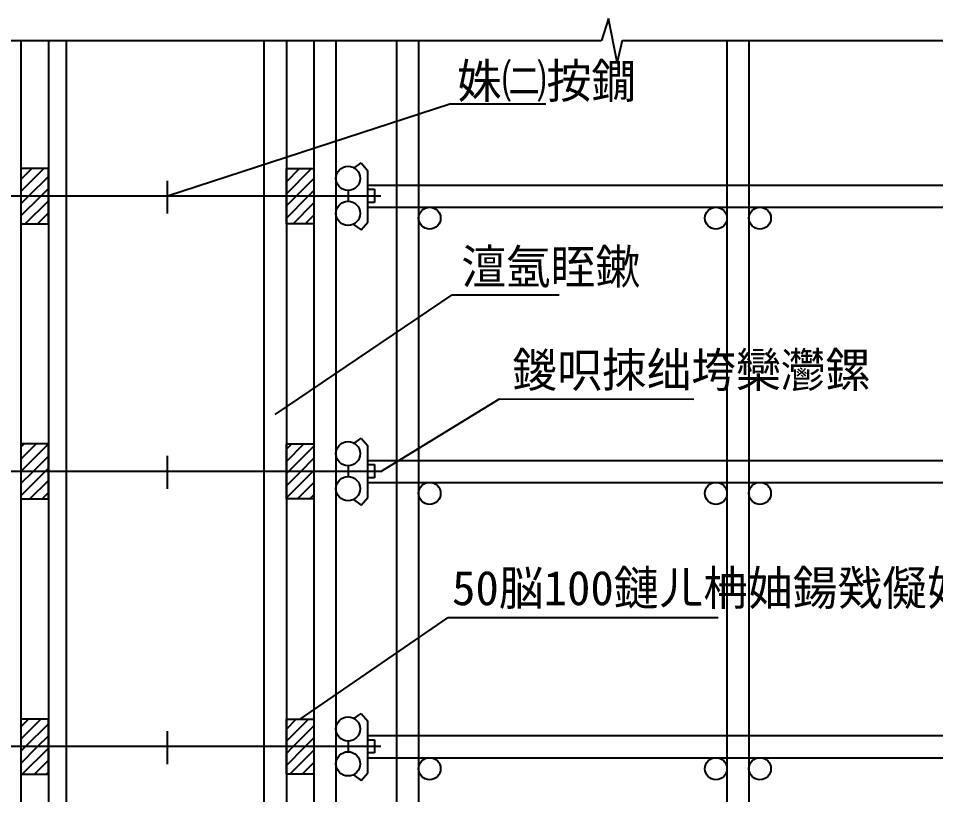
# Model space of a CAD drawing. Header units: metres. Extents: x 0 to 440, y 0 to 311.
# Drawn here: x 103.7 to 170.3, y 157.3 to 213.7 of the extents above; entities that cross this region are included whole.
import ezdxf

# ---------------------------------------------------------------- set-up
doc = ezdxf.new("R2010")
doc.units = ezdxf.units.M
doc.layers.add(' ', color=7, linetype='Continuous')

msp = doc.modelspace()

# ---------------------------------------------------------------- linework, layer by layer
at = {"layer": ' '}
for p, q in [((135.01, 207.5), (114.5, 200.81)), ((141.99, 207.5), (135.01, 207.5)), ((122.33, 184.94), (135.19, 193.65)), ((135.19, 193.65), (142.96, 193.65)), ((130.01, 180.81), (138.61, 186.09)), ((138.61, 186.09), (152.74, 186.07)), ((124.14, 162.81), (134.9, 170.19)), ((134.9, 170.19), (154.5, 170.19))]:
    msp.add_line(p, q, dxfattribs=at)
for p, q in [((146.54, 213.73), (146.04, 212.11)), ((147.16, 210.55), (146.54, 213.73)), ((68.25, 212.11), (146.04, 212.11)), ((103.85, 212.11), (103.85, 116.18)), ((105.85, 212.11), (105.85, 122.41)), ((107.15, 212.11), (107.15, 116.18)), ((121.5, 212.11), (121.5, 132.95)), ((123.14, 212.11), (123.14, 138.4)), ((125.14, 212.11), (125.14, 132.95)), ((126.74, 212.11), (126.74, 132.95)), ((131.14, 212.11), (131.14, 132.95)), ((132.74, 212.11), (132.74, 132.95)), ((147.54, 212.11), (147.16, 210.55)), ((147.54, 212.11), (218.74, 212.11)), ((155.14, 212.11), (155.14, 132.95)), ((156.74, 212.11), (156.74, 132.95)), ((103.85, 202.81), (103.85, 198.81)), ((105.85, 202.81), (103.85, 202.81)), ((103.85, 202.02), (104.64, 202.81)), ((103.85, 201.14), (105.52, 202.81)), ((105.85, 198.81), (105.85, 202.81)), ((123.14, 202.81), (125.14, 202.81)), ((123.14, 198.81), (123.14, 202.81)), ((123.14, 202.75), (123.2, 202.81)), ((123.14, 201.86), (124.08, 202.81)), ((123.14, 200.98), (124.97, 202.81)), ((125.14, 202.81), (125.14, 198.81)), ((128.02, 202.82), (128.57, 203.22)), ((128.57, 203.22), (129.05, 202.66)), ((129.05, 198.92), (129.05, 202.66)), ((104.4, 200.81), (105.85, 202.25)), ((114.5, 200), (114.5, 201.93)), ((123.85, 200.81), (125.14, 202.1)), ((105.29, 200.81), (105.85, 201.37)), ((114.5, 199.55), (114.5, 201.48)), ((129.05, 201.61), (214.74, 201.61)), ((129.05, 201.31), (129.53, 201.31)), ((129.53, 201.31), (129.53, 200.35)), ((130.01, 200.81), (98.98, 200.81)), ((103.85, 200.25), (104.4, 200.81)), ((103.85, 199.37), (105.29, 200.81)), ((123.14, 200.1), (123.85, 200.81)), ((123.14, 199.21), (124.73, 200.81)), ((124.73, 200.81), (125.14, 201.21)), ((127.62, 201.23), (127.62, 200.43)), ((104.17, 198.81), (105.85, 200.48)), ((123.62, 198.81), (125.14, 200.33)), ((129.53, 200.35), (129.05, 200.35)), ((129.05, 200.01), (214.74, 200.01)), ((105.06, 198.81), (105.85, 199.6)), ((124.5, 198.81), (125.14, 199.44)), ((103.85, 198.81), (105.85, 198.81)), ((125.14, 198.81), (123.14, 198.81)), ((128.02, 198.76), (128.57, 198.36)), ((128.57, 198.36), (129.05, 198.92)), ((103.85, 182.81), (103.85, 178.81)), ((105.85, 182.81), (103.85, 182.81)), ((103.85, 182.57), (104.08, 182.81)), ((103.85, 181.69), (104.97, 182.81)), ((103.85, 180.81), (105.85, 182.81)), ((105.85, 178.81), (105.85, 182.81)), ((123.14, 178.81), (123.14, 182.81)), ((123.14, 182.81), (125.14, 182.81)), ((123.14, 182.42), (123.53, 182.81)), ((123.14, 181.54), (124.41, 182.81)), ((123.3, 180.81), (125.14, 182.65)), ((125.14, 182.81), (125.14, 178.81)), ((128.02, 182.82), (128.57, 183.22)), ((128.57, 183.22), (129.05, 182.66)), ((129.05, 178.92), (129.05, 182.66)), ((114.5, 180), (114.5, 181.93)), ((104.73, 180.81), (105.85, 181.92)), ((114.5, 179.55), (114.5, 181.48)), ((124.18, 180.81), (125.14, 181.77)), ((129.05, 181.61), (214.74, 181.61)), ((129.05, 181.31), (129.53, 181.31)), ((129.53, 181.31), (129.53, 180.35)), ((130.01, 180.81), (98.98, 180.81)), ((103.85, 179.92), (104.73, 180.81)), ((103.85, 179.04), (105.62, 180.81)), ((105.62, 180.81), (105.85, 181.04)), ((123.14, 180.65), (123.3, 180.81)), ((123.14, 179.77), (124.18, 180.81)), ((123.14, 178.88), (125.06, 180.81)), ((125.06, 180.81), (125.14, 180.88)), ((127.62, 181.23), (127.62, 180.43)), ((104.5, 178.81), (105.85, 180.15)), ((123.95, 178.81), (125.14, 180)), ((129.53, 180.35), (129.05, 180.35)), ((129.05, 180.01), (214.74, 180.01)), ((105.39, 178.81), (105.85, 179.27)), ((103.85, 178.81), (105.85, 178.81)), ((125.14, 178.81), (123.14, 178.81)), ((124.83, 178.81), (125.14, 179.12)), ((128.02, 178.76), (128.57, 178.36)), ((128.57, 178.36), (129.05, 178.92)), ((103.85, 162.81), (103.85, 158.81)), ((105.85, 162.81), (103.85, 162.81)), ((103.85, 162.24), (104.41, 162.81)), ((103.85, 161.36), (105.3, 162.81)), ((105.85, 158.81), (105.85, 162.81)), ((123.14, 158.81), (123.14, 162.81)), ((123.14, 162.81), (125.14, 162.81)), ((123.14, 162.09), (123.86, 162.81)), ((123.14, 161.21), (124.74, 162.81)), ((125.14, 162.81), (125.14, 158.81)), ((128.02, 162.82), (128.57, 163.22)), ((128.57, 163.22), (129.05, 162.66)), ((129.05, 158.92), (129.05, 162.66)), ((104.18, 160.81), (105.85, 162.48)), ((123.62, 160.81), (125.14, 162.32)), ((105.06, 160.81), (105.85, 161.59)), ((114.5, 160), (114.5, 161.93)), ((114.5, 159.55), (114.5, 161.48)), ((124.51, 160.81), (125.14, 161.44)), ((129.05, 161.61), (214.74, 161.61)), ((129.05, 161.31), (129.53, 161.31)), ((129.53, 161.31), (129.53, 160.35)), ((130.01, 160.81), (98.98, 160.81)), ((103.85, 160.48), (104.18, 160.81)), ((103.85, 159.59), (105.06, 160.81)), ((103.95, 158.81), (105.85, 160.71)), ((123.14, 160.32), (123.62, 160.81)), ((123.14, 159.44), (124.51, 160.81)), ((127.62, 161.23), (127.62, 160.43)), ((123.39, 158.81), (125.14, 160.55)), ((129.53, 160.35), (129.05, 160.35)), ((129.05, 160.01), (214.74, 160.01)), ((104.83, 158.81), (105.85, 159.83)), ((124.28, 158.81), (125.14, 159.67)), ((103.85, 158.81), (105.85, 158.81)), ((105.71, 158.81), (105.85, 158.94)), ((125.14, 158.81), (123.14, 158.81)), ((128.02, 158.76), (128.57, 158.36)), ((128.57, 158.36), (129.05, 158.92))]:
    msp.add_line(p, q)
for centre, radius in [((127.62, 202.1), 0.88), ((127.62, 199.56), 0.88), ((133.54, 199.21), 0.8), ((154.34, 199.21), 0.8), ((157.54, 199.21), 0.8), ((127.62, 182.1), 0.88), ((127.62, 179.56), 0.88), ((133.54, 179.21), 0.8), ((154.34, 179.21), 0.8), ((157.54, 179.21), 0.8), ((127.62, 162.1), 0.88), ((127.62, 159.56), 0.88), ((133.54, 159.21), 0.8), ((154.34, 159.21), 0.8), ((157.54, 159.21), 0.8)]:
    msp.add_circle(centre, radius)

# ---------------------------------------------------------------- texts
for s, p in [('姝㈡按鐗', (135.54, 207.93)), ('澶氬眰鏉', (135.84, 194.43)), ('鍐呮拺绌垮欒灪鏍', (139.56, 186.93)), ('50脳100鏈ㄦ柟妯鍚戣儗妤', (135.17, 171.09))]:
    msp.add_text(s, height=2.5).set_placement(p)

doc.saveas('drawing.dxf')
